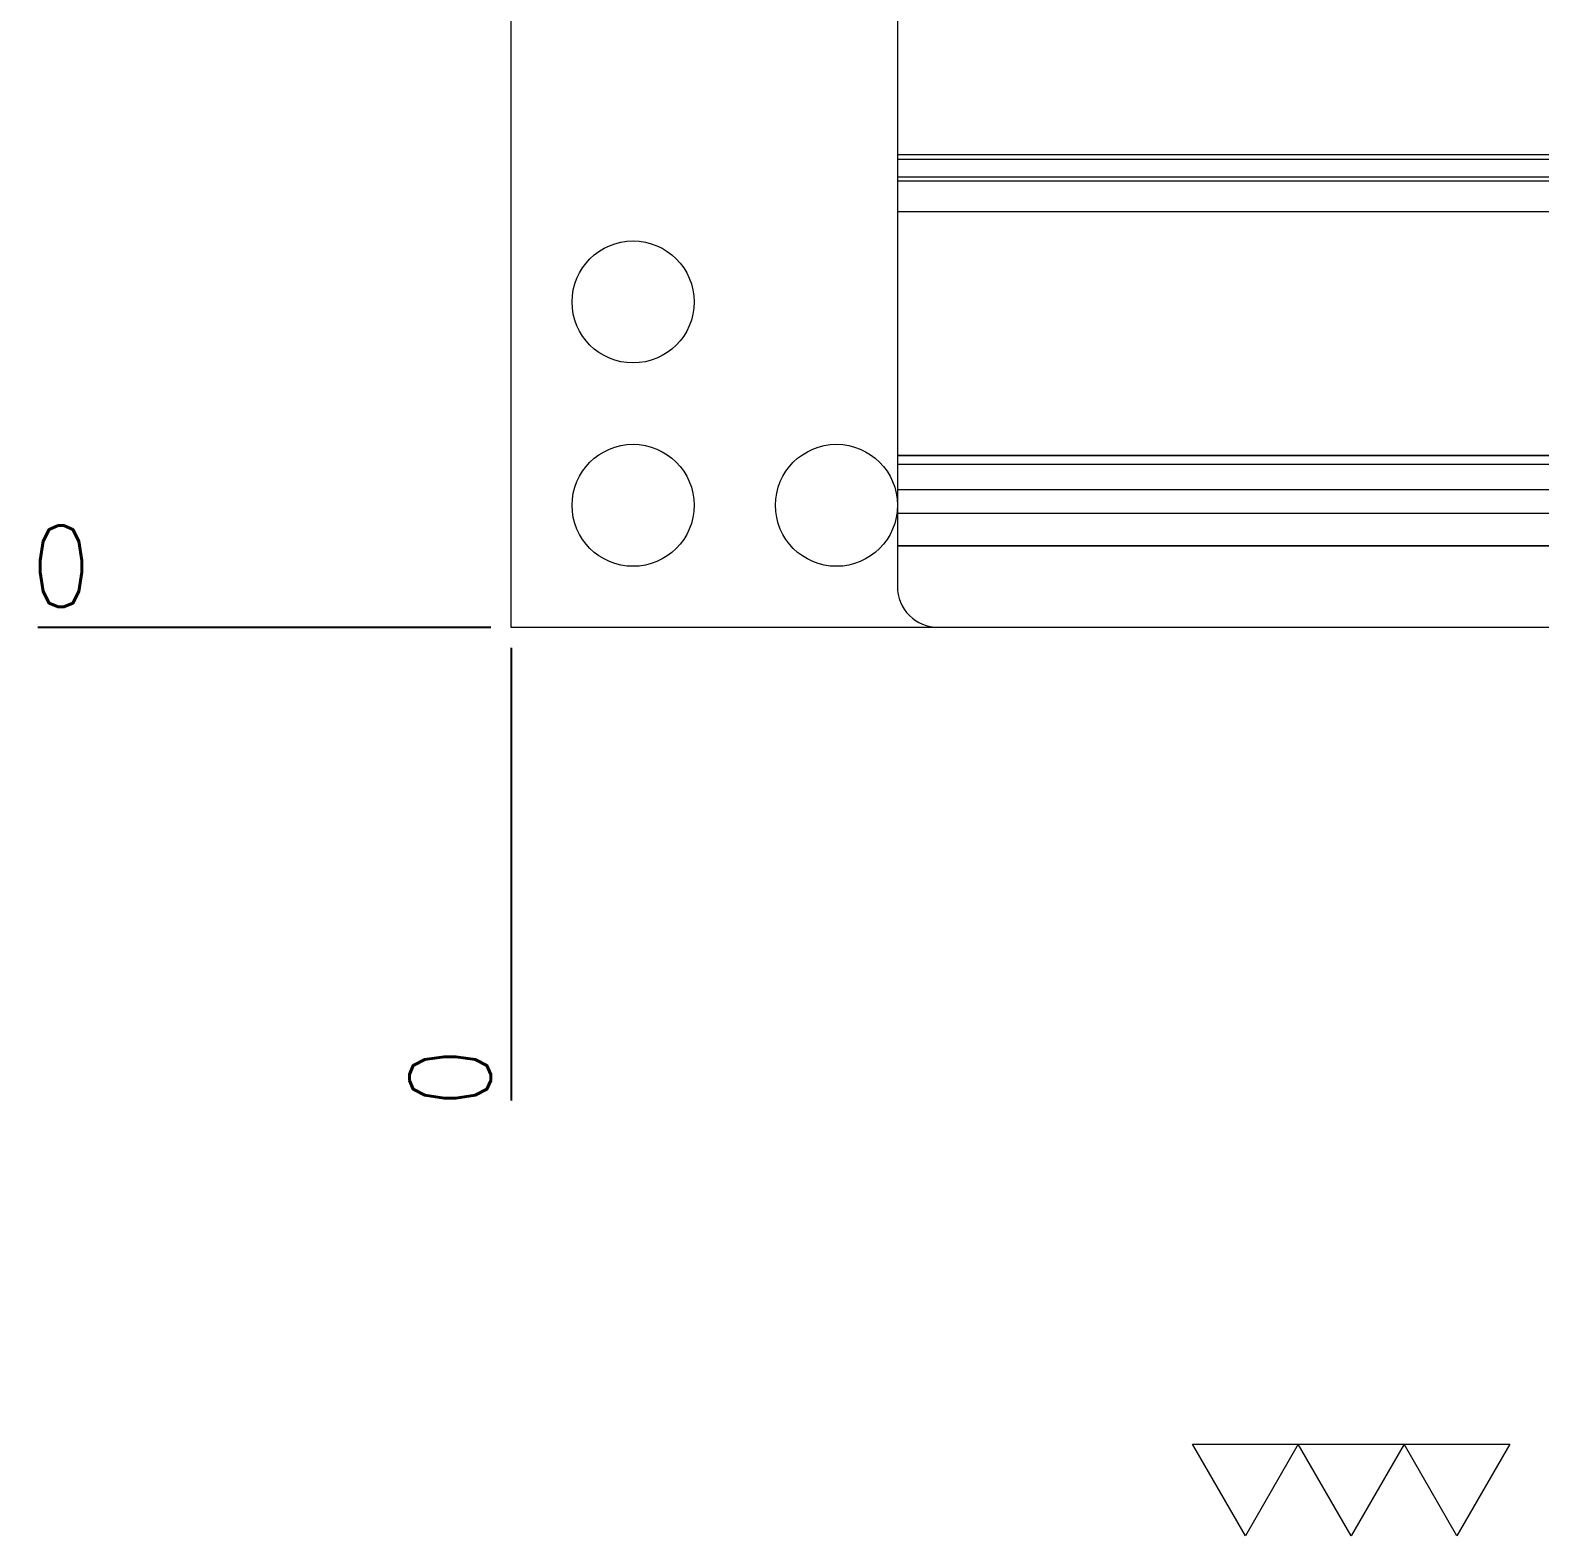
# Model space of a CAD drawing. Header units: millimetres. Extents: x 117382 to 126876, y -1151 to 1280.
# Drawn here: x 123290 to 123327.12, y 766.89 to 803.91 of the extents above; entities that cross this region are included whole.
import ezdxf

# ---------------------------------------------------------------- set-up
doc = ezdxf.new("R2010")
doc.units = ezdxf.units.MM
doc.linetypes.add('HIDDEN', pattern=[0])
for name, color, linetype in [('DIE_P', 2, 'Continuous'), ('DIM', 4, 'Continuous'), ('PRESS', 3, 'Continuous'), ('TEXT', 4, 'Continuous')]:
    doc.layers.add(name, color=color, linetype=linetype)
doc.styles.get("Standard").update_dxf_attribs({"font": 'txt.shx', "width": 0.85, "bigfont": 'ctxt.shx'})
doc.dimstyles.new('T-2-WX', dxfattribs={"dimtxt": 2, "dimasz": 2, "dimexe": 0.5, "dimexo": 0.5, "dimgap": 0.5, "dimtad": 1, "dimtxsty": 'Standard', "dimblk": 'OPEN30', "dimcen": 0, "dimazin": 3, "dimtfac": 1, "dimtmove": 0, "dimatfit": 3, "dimldrblk": 'OPEN30', "dimlwd": -1, "dimlwe": -1})

# ---------------------------------------------------------------- blocks, each defined once
blk = doc.blocks.new('*u7583')
at = {"layer": 'DIE_P', "color": 155, "linetype": 'Continuous', "lineweight": 13}
for p, q in [((-51.204, 0), (-19.407, 0)), ((-19.407, -0.538), (-51.204, -0.538)), ((-51.204, -7.29), (-19.407, -7.29)), ((-51.204, -9.51), (-19.237, -9.51))]:
    blk.add_line(p, q, dxfattribs=at)
at = {"layer": 'DIE_P', "color": 2, "linetype": 'Continuous', "lineweight": 13}
blk.add_line((-19.407, -7.51), (-51.204, -7.51), dxfattribs=at)
blk = doc.blocks.new('*D7622')
at = {"layer": 'Defpoints', "color": 0}
for p in [(123301.823, 789.224), (123403.823, 789.224), (123413.823, 789.224)]:
    blk.add_point(p, dxfattribs=at)
at = {"layer": 'DIM', "color": 0}
blk.add_line((123404.323, 789.224), (123415.457, 789.224), dxfattribs=at)
at = {"layer": 'DIM', "color": 0, "lineweight": 5, "insert": (123414.89, 790.724), "char_height": 2, "attachment_point": 5}
blk.add_mtext('0', dxfattribs=at)
blk = doc.blocks.new('_Open30')
blk = doc.blocks.new('*D7623')
at = {"layer": 'Defpoints', "color": 0}
for p in [(123352.823, 821.222), (123413.823, 821.222), (123301.823, 789.224)]:
    blk.add_point(p, dxfattribs=at)
at = {"layer": 'DIM', "color": 0}
for p, q in [((123353.323, 821.222), (123405.823, 821.222)), ((123405.823, 821.222), (123409.823, 821.222)), ((123409.823, 821.222), (123417.076, 821.222))]:
    blk.add_line(p, q, dxfattribs=at)
at = {"layer": 'DIM', "color": 0, "lineweight": 5, "insert": (123415.699, 822.722), "char_height": 2, "attachment_point": 5}
blk.add_mtext('32', dxfattribs=at)
blk = doc.blocks.new('*D7624')
at = {"layer": 'Defpoints', "color": 0}
for p in [(123352.823, 863.222), (123413.823, 863.222), (123301.823, 789.224)]:
    blk.add_point(p, dxfattribs=at)
at = {"layer": 'DIM', "color": 0}
for p, q in [((123353.323, 863.222), (123405.823, 863.222)), ((123405.823, 863.222), (123409.823, 863.222)), ((123409.823, 863.222), (123417.157, 863.222))]:
    blk.add_line(p, q, dxfattribs=at)
at = {"layer": 'DIM', "color": 0, "lineweight": 5, "insert": (123415.74, 864.722), "char_height": 2, "attachment_point": 5}
blk.add_mtext('74', dxfattribs=at)
blk = doc.blocks.new('*D7625')
at = {"layer": 'Defpoints', "color": 0}
for p in [(123403.823, 889.224), (123413.823, 889.224), (123301.823, 789.224)]:
    blk.add_point(p, dxfattribs=at)
at = {"layer": 'DIM', "color": 0}
blk.add_line((123404.323, 889.224), (123418.452, 889.224), dxfattribs=at)
at = {"layer": 'DIM', "color": 0, "lineweight": 5, "insert": (123416.388, 890.724), "char_height": 2, "attachment_point": 5}
blk.add_mtext('100', dxfattribs=at)
blk = doc.blocks.new('*D7626')
at = {"layer": 'Defpoints', "color": 0}
for p in [(123291.823, 789.224), (123301.823, 789.224), (123301.823, 789.224)]:
    blk.add_point(p, dxfattribs=at)
at = {"layer": 'DIM', "color": 0}
blk.add_line((123301.323, 789.224), (123290.19, 789.224), dxfattribs=at)
at = {"layer": 'DIM', "color": 0, "lineweight": 5, "insert": (123290.757, 790.724), "char_height": 2, "attachment_point": 5}
blk.add_mtext('0', dxfattribs=at)
blk = doc.blocks.new('*D7627')
at = {"layer": 'Defpoints', "color": 0}
for p in [(123301.823, 789.224), (123403.823, 789.224), (123403.823, 779.224)]:
    blk.add_point(p, dxfattribs=at)
at = {"layer": 'DIM', "color": 0}
blk.add_line((123403.823, 788.724), (123403.823, 774.595), dxfattribs=at)
at = {"layer": 'DIM', "color": 0, "lineweight": 5, "insert": (123402.323, 776.66), "char_height": 2, "attachment_point": 5, "rotation": 90}
blk.add_mtext('102', dxfattribs=at)
blk = doc.blocks.new('*D7628')
at = {"layer": 'Defpoints', "color": 0}
for p in [(123352.823, 821.222), (123301.823, 789.224), (123352.823, 779.224)]:
    blk.add_point(p, dxfattribs=at)
at = {"layer": 'DIM', "color": 0}
blk.add_line((123352.823, 820.722), (123352.823, 776.457), dxfattribs=at)
at = {"layer": 'DIM', "color": 0, "lineweight": 5, "insert": (123351.323, 777.591), "char_height": 2, "attachment_point": 5, "rotation": 90}
blk.add_mtext('51', dxfattribs=at)
blk = doc.blocks.new('*D7629')
at = {"layer": 'Defpoints', "color": 0}
for p in [(123301.823, 789.224), (123301.823, 789.224), (123301.823, 779.224)]:
    blk.add_point(p, dxfattribs=at)
at = {"layer": 'DIM', "color": 0}
blk.add_line((123301.823, 788.724), (123301.823, 777.591), dxfattribs=at)
at = {"layer": 'DIM', "color": 0, "lineweight": 5, "insert": (123300.323, 778.157), "char_height": 2, "attachment_point": 5, "rotation": 90}
blk.add_mtext('0', dxfattribs=at)
blk = doc.blocks.new('*D7630')
at = {"layer": 'Defpoints', "color": 0}
for p in [(123403.823, 899.224), (123403.823, 889.224), (123301.823, 789.224)]:
    blk.add_point(p, dxfattribs=at)
at = {"layer": 'DIM', "color": 0}
blk.add_line((123403.823, 889.724), (123403.823, 903.853), dxfattribs=at)
at = {"layer": 'DIM', "color": 0, "lineweight": 5, "insert": (123402.323, 901.788), "char_height": 2, "attachment_point": 5, "rotation": 90}
blk.add_mtext('102', dxfattribs=at)
blk = doc.blocks.new('*D7631')
at = {"layer": 'Defpoints', "color": 0}
for p in [(123352.823, 899.224), (123352.823, 863.222), (123301.823, 789.224)]:
    blk.add_point(p, dxfattribs=at)
at = {"layer": 'DIM', "color": 0}
blk.add_line((123352.823, 863.722), (123352.823, 901.991), dxfattribs=at)
at = {"layer": 'DIM', "color": 0, "lineweight": 5, "insert": (123351.323, 900.857), "char_height": 2, "attachment_point": 5, "rotation": 90}
blk.add_mtext('51', dxfattribs=at)

msp = doc.modelspace()

# ---------------------------------------------------------------- linework, layer by layer
at = {"layer": 'DIE_P', "lineweight": 5}
for p, q in [((123311.323, 800.854), (123343.12, 800.854)), ((123311.323, 800.854), (123343.12, 800.854)), ((123343.12, 800.289), (123311.323, 800.289)), ((123343.12, 799.44), (123311.323, 799.44)), ((123311.323, 793.46), (123343.12, 793.46)), ((123343.289, 793.226), (123311.323, 793.226)), ((123311.323, 792.612), (123343.12, 792.612)), ((123343.289, 792.026), (123311.323, 792.026)), ((123343.289, 791.226), (123311.323, 791.226)), ((123343.289, 791.226), (123311.323, 791.226))]:
    msp.add_line(p, q, dxfattribs=at)
at = {"layer": 'DIE_P', "color": 1, "linetype": 'Continuous', "lineweight": 5}
msp.add_lwpolyline([(123312.323, 789.226), (123393.323, 789.226, 0.414214), (123394.323, 790.226), (123394.323, 877.722, -0.414214), (123395.823, 879.222), (123399.323, 879.222, 0.414214), (123400.823, 880.722), (123400.823, 887.722, 0.414214), (123399.323, 889.222), (123306.323, 889.222, 0.414214), (123304.823, 887.722), (123304.823, 880.722, 0.414214), (123306.323, 879.222), (123309.823, 879.222, -0.414214), (123311.323, 877.722), (123311.323, 790.226, 0.414214)], format="xyb", close=True, dxfattribs=at)
at = {"layer": 'PRESS', "color": 8, "linetype": 'HIDDEN', "lineweight": 5}
msp.add_lwpolyline([(123301.823, 789.224), (123301.823, 889.224), (123403.823, 889.224), (123403.823, 789.224)], close=True, dxfattribs=at)
at = {"layer": 'TEXT', "lineweight": 5}
msp.add_lwpolyline([(123326.376, 769.136), (123325.077, 766.886), (123323.778, 769.136), (123322.478, 766.886), (123321.179, 769.136), (123319.88, 766.886), (123318.581, 769.136), (123326.376, 769.136)], close=True, dxfattribs=at)
at = {"layer": 'TEXT', "color": 4, "lineweight": 5}
for centre in [(123304.823, 797.224), (123304.823, 792.224), (123309.823, 792.224)]:
    msp.add_circle(centre, 1.5, dxfattribs=at)

# ---------------------------------------------------------------- block references
at = {"layer": 'PRESS', "color": 4, "lineweight": 5}
msp.add_blockref('*u7583', (123362.527, 800.736), dxfattribs=at)

# ---------------------------------------------------------------- dimensions: what is measured, and where the dimension line sits
at = {"layer": 'DIM', "color": 4, "lineweight": 5}
for feature_location, offset, dtype, origin, picture, middle in [((123403.823, 889.224), (0, 10), 1, (123301.823, 789.224), '*D7630', (123402.323, 901.788)), ((123352.823, 863.222), (0, 36.002), 1, (123301.823, 789.224), '*D7631', (123351.323, 900.857)), ((123403.823, 889.224), (10, 0), 0, (123301.823, 789.224), '*D7625', (123416.388, 890.724)), ((123352.823, 863.222), (61, 0), 0, (123301.823, 789.224), '*D7624', (123415.74, 864.722)), ((123352.823, 821.222), (61, 0), 0, (123301.823, 789.224), '*D7623', (123415.699, 822.722)), ((123352.823, 821.222), (0, -41.998), 1, (123301.823, 789.224), '*D7628', (123351.323, 777.591)), ((123301.823232898, 789.224043014), (-10, 0), 0, (123301.823232898, 789.224043014), '*D7626', (123290.756566232, 790.724043014)), ((123403.823232898, 789.224043014), (10, 0), 0, (123301.823232898, 789.224043014), '*D7622', (123414.889899565, 790.724043014)), ((123301.823232898, 789.224043014), (0, -10), 1, (123301.823232898, 789.224043014), '*D7629', (123300.323232898, 778.157376347)), ((123403.823, 789.224), (0, -10), 1, (123301.823, 789.224), '*D7627', (123402.323, 776.66))]:
    dim = msp.add_ordinate_dim(feature_location=feature_location, offset=offset, dtype=dtype, origin=origin, dimstyle='T-2-WX', dxfattribs=at)
    dim.commit()
    dim.dimension.update_dxf_attribs({"geometry": picture, "text_midpoint": middle})

doc.saveas('drawing.dxf')
